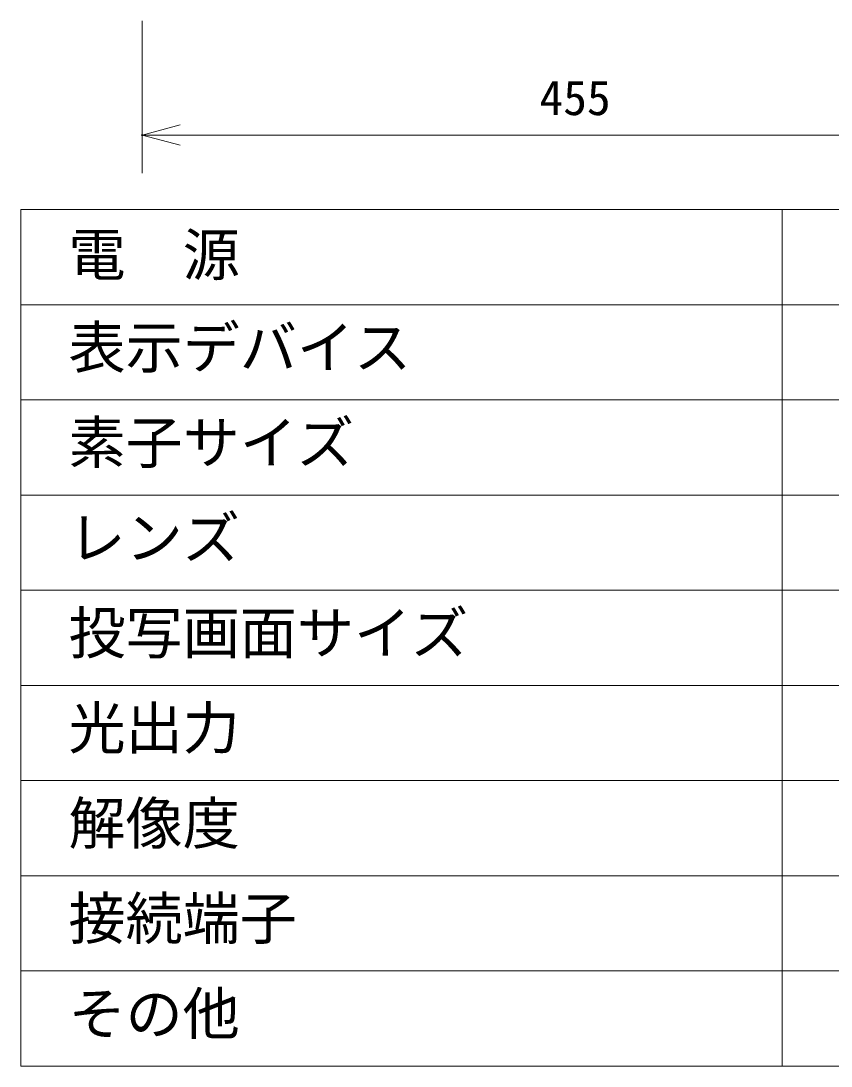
# Model space of a CAD drawing. Units: millimetres, scale not verified. Extents: x -62 to 63, y -57 to 57.
# Drawn here: x -62.5 to -19.9, y -56.5 to -1.6 of the extents above; entities that cross this region are included whole.
import ezdxf
from ezdxf.enums import TextEntityAlignment as Align

# ---------------------------------------------------------------- set-up
doc = ezdxf.new("R2010")
doc.units = ezdxf.units.MM
doc.header["$LTSCALE"] = 0.125
doc.header["$PDMODE"] = 32
doc.header["$PDSIZE"] = 0.0625
for name, color, linetype, lineweight in [('0-0_0', 7, 'Continuous', 9), ('0-2_WAKU', 1, 'Continuous', 18), ('0-5_SUNPO', 7, 'Continuous', 9)]:
    doc.layers.add(name, color=color, linetype=linetype, lineweight=lineweight)
doc.layers.add('0-1_DEFPOINTS', color=7, linetype='Continuous')
doc.layers.add('0-3_MOJI1', color=7, linetype='Continuous')
doc.styles.add('ＭＳ ゴシック', font='')
doc.styles.get('ＭＳ ゴシック').set_extended_font_data('MS Gothic')

# ---------------------------------------------------------------- blocks, each defined once
blk = doc.blocks.new('_OPEN30')
at = {"layer": '0-0_0'}
blk.add_line((0, 0), (-1, 0), dxfattribs=at)
blk.add_lwpolyline([(-1, 0.26795), (0, 0), (-1, -0.26795)], dxfattribs=at)
blk = doc.blocks.new('D6')
at = {"layer": '0-1_DEFPOINTS'}
blk.add_point((-58.67, -4.1095), dxfattribs=at)
at = {"layer": '0-5_SUNPO'}
for p, q in [((-58.67, 1.8905), (-58.67, -6.1095)), ((-15.1761, -4.1095), (-56.67, -4.1095))]:
    blk.add_line(p, q, dxfattribs=at)
at = {"layer": '0-5_SUNPO', "xscale": 2, "yscale": 2, "rotation": 180}
blk.add_blockref('_OPEN30', (-58.67, -4.1095), dxfattribs=at)
at = {"layer": '0-5_SUNPO', "style": 'ＭＳ ゴシック'}
blk.add_text('455', height=1.833, dxfattribs=at).set_placement((-37.798, -3.6095), align=Align.BOTTOM_LEFT)

msp = doc.modelspace()

# ---------------------------------------------------------------- linework, layer by layer
at = {"layer": '0-2_WAKU', "color": 4}
for p, q in [((62.5316, -11.5021), (-62.4684, -11.5021)), ((-62.4684, -11.5021), (-62.4684, -56.5021)), ((-22.4684, -56.5021), (-22.4684, -11.5021)), ((-62.4684, -56.5021), (62.5316, -56.5021))]:
    msp.add_line(p, q, dxfattribs=at)
at = {"layer": '0-2_WAKU'}
for p, q in [((-62.4684, -16.5021), (62.5316, -16.5021)), ((-62.4684, -21.5021), (62.5316, -21.5021)), ((-62.4684, -26.5021), (62.5316, -26.5021)), ((-62.4684, -31.5021), (62.5316, -31.5021)), ((-62.4684, -36.5021), (62.5316, -36.5021)), ((-62.4684, -41.5021), (62.5316, -41.5021)), ((-62.4684, -46.5021), (62.5316, -46.5021)), ((-62.4684, -51.5021), (62.5316, -51.5021))]:
    msp.add_line(p, q, dxfattribs=at)

# ---------------------------------------------------------------- block references
at = {"layer": '0-5_SUNPO'}
msp.add_blockref('D6', (2.5722, -3.4819), dxfattribs=at)

# ---------------------------------------------------------------- texts
at = {"layer": '0-3_MOJI1', "style": 'ＭＳ ゴシック'}
for s, p in [('電\u3000源', (-59.9684, -15.6341)), ('表示デバイス', (-59.9684, -20.5021)), ('素子サイズ', (-59.9684, -25.5021)), ('レンズ', (-59.9684, -30.5021)), ('投写画面サイズ', (-59.9684, -35.5021)), ('光出力', (-59.9684, -40.5021)), ('解像度', (-59.9684, -45.5021)), ('接続端子', (-59.9684, -50.5021)), ('その他', (-59.9684, -55.5021))]:
    msp.add_text(s, height=2.199, dxfattribs=at).set_placement(p, align=Align.BOTTOM_LEFT)

doc.saveas('drawing.dxf')
